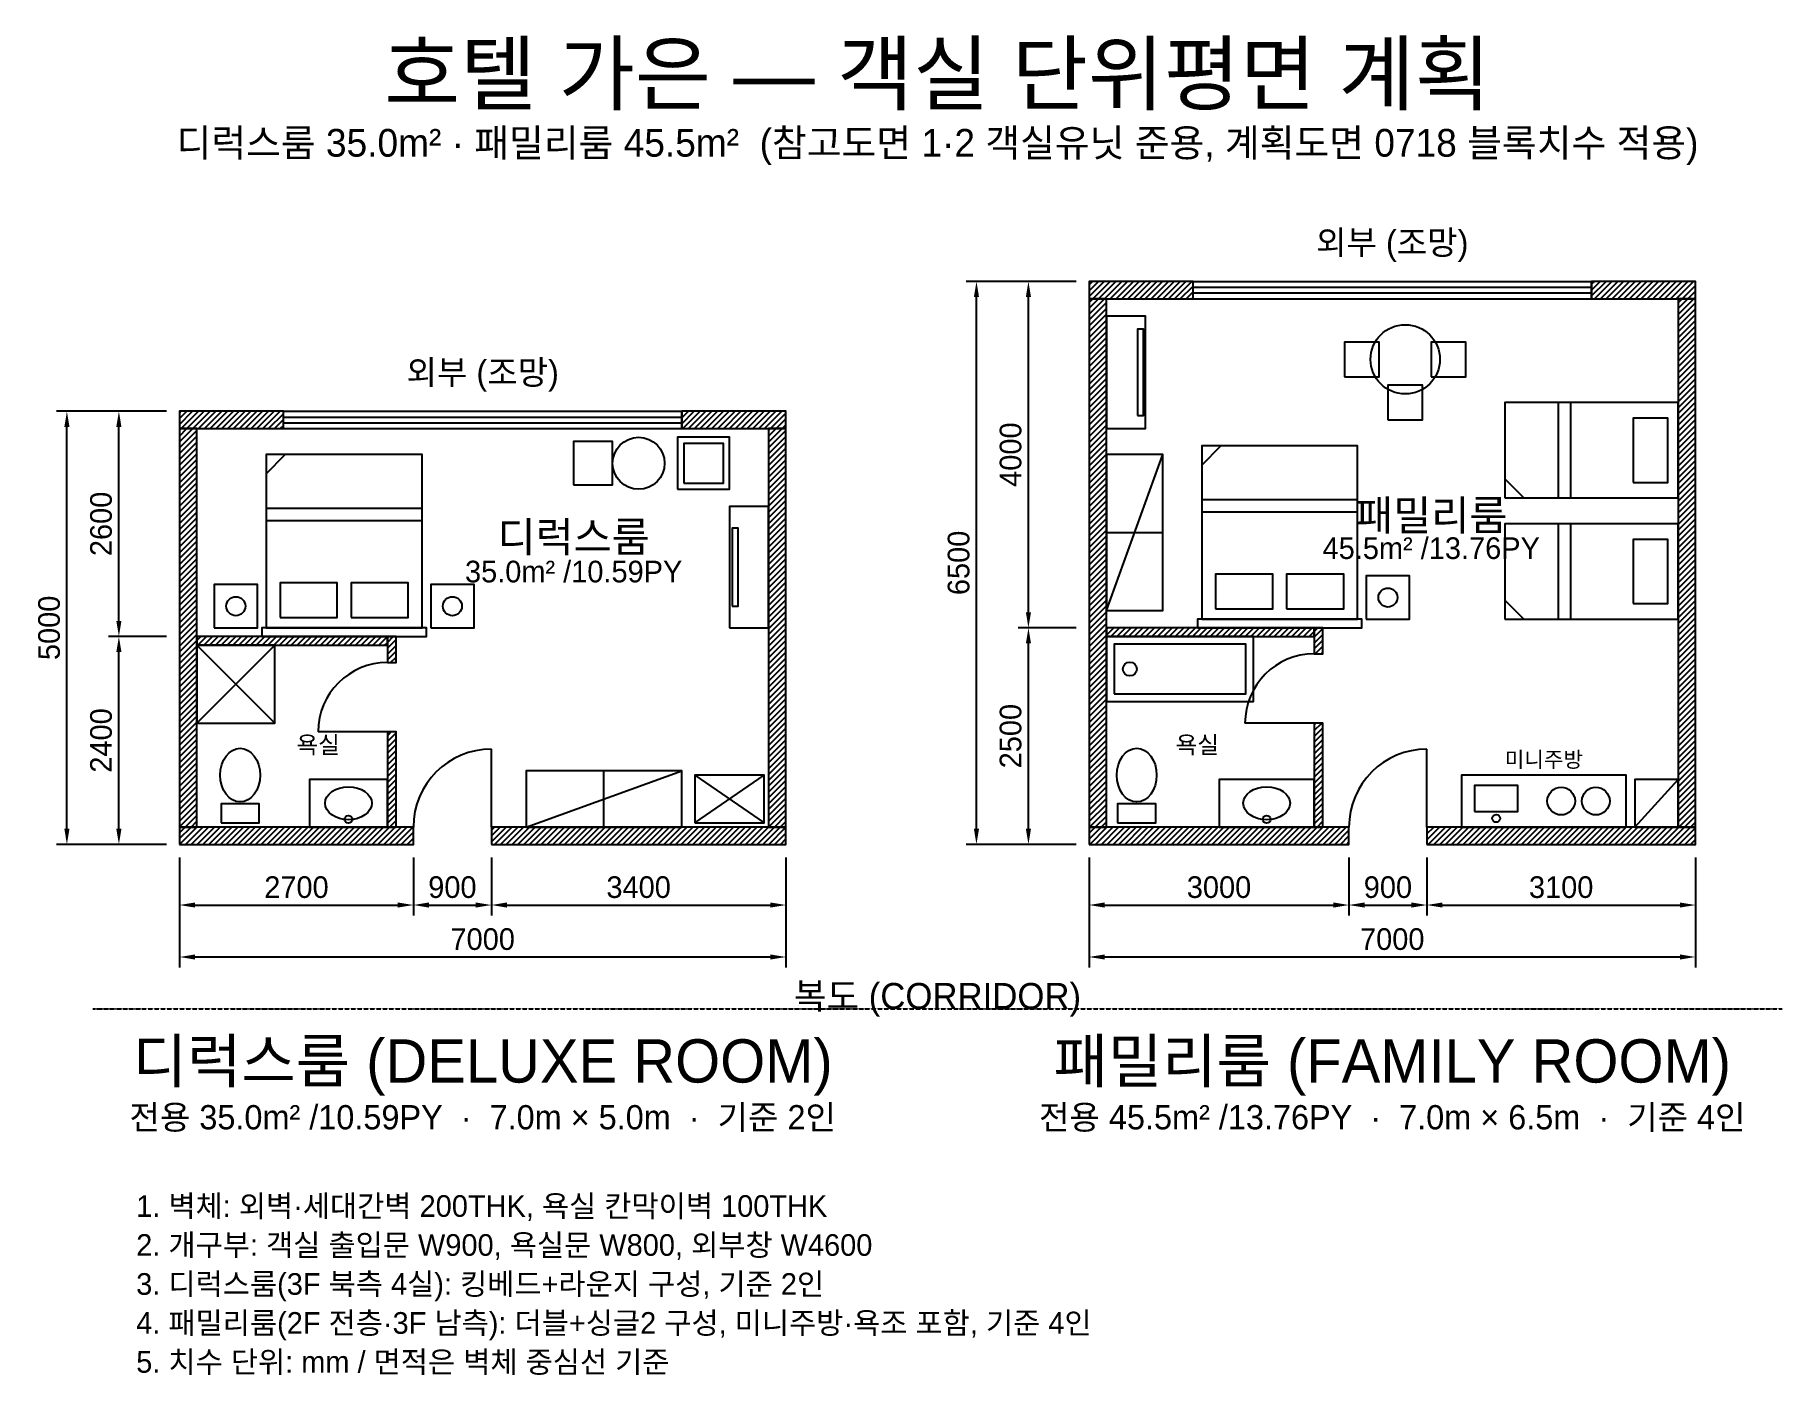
# Model space of a CAD drawing. Header units: millimetres. Extents: x -1669 to 18500, y -6127 to 9345.
import ezdxf
from ezdxf.enums import TextEntityAlignment as Align

# ---------------------------------------------------------------- set-up
doc = ezdxf.new("R2010")
doc.units = ezdxf.units.MM
doc.linetypes.add('DASHDOT', pattern=[3.556, 2.54, -0.508, 0, -0.508])
for name, color, linetype in [('0CEN', 9, 'DASHDOT'), ('0CONC', 7, 'Continuous'), ('0TEXT-1', 7, 'Continuous'), ('0WIN', 4, 'Continuous'), ('DOOR', 2, 'Continuous'), ('FUR', 3, 'Continuous'), ('S-DIM', 1, 'Continuous'), ('TOIL', 5, 'Continuous'), ('해치벽체', 8, 'Continuous')]:
    doc.layers.add(name, color=color, linetype=linetype)
doc.styles.add('KOR', font='Pretendard-Regular.ttf')
doc.dimstyles.new('D100', dxfattribs={"dimtxt": 250, "dimasz": 180, "dimexe": 120, "dimexo": 150, "dimgap": 80, "dimtad": 1, "dimdec": 0, "dimtxsty": 'KOR', "dimcen": 2.5, "dimclrd": 1, "dimclre": 1, "dimclrt": 1, "dimazin": 3, "dimtfac": 1, "dimtmove": 0, "dimatfit": 3})

msp = doc.modelspace()

# ---------------------------------------------------------------- hatches: boundary and pattern name
at = {"layer": '해치벽체'}
h = msp.add_hatch(dxfattribs=at)
h.set_pattern_fill('ANSI31', color=8, scale=15)
h.paths.add_polyline_path([(10500, 6300), (11700, 6300), (11700, 6500), (10500, 6500)])
h = msp.add_hatch(dxfattribs=at)
h.set_pattern_fill('ANSI31', color=8, scale=15)
h.paths.add_polyline_path([(16300, 6300), (17500, 6300), (17500, 6500), (16300, 6500)])
h = msp.add_hatch(dxfattribs=at)
h.set_pattern_fill('ANSI31', color=8, scale=15)
h.paths.add_polyline_path([(10500, 200), (10700, 200), (10700, 6300), (10500, 6300)])
h = msp.add_hatch(dxfattribs=at)
h.set_pattern_fill('ANSI31', color=8, scale=15)
h.paths.add_polyline_path([(17300, 200), (17500, 200), (17500, 6300), (17300, 6300)])
h = msp.add_hatch(dxfattribs=at)
h.set_pattern_fill('ANSI31', color=8, scale=15)
h.paths.add_polyline_path([(0, 4800), (1200, 4800), (1200, 5000), (0, 5000)])
h = msp.add_hatch(dxfattribs=at)
h.set_pattern_fill('ANSI31', color=8, scale=15)
h.paths.add_polyline_path([(5800, 4800), (7000, 4800), (7000, 5000), (5800, 5000)])
h = msp.add_hatch(dxfattribs=at)
h.set_pattern_fill('ANSI31', color=8, scale=15)
h.paths.add_polyline_path([(0, 200), (200, 200), (200, 4800), (0, 4800)])
h = msp.add_hatch(dxfattribs=at)
h.set_pattern_fill('ANSI31', color=8, scale=15)
h.paths.add_polyline_path([(6800, 200), (7000, 200), (7000, 4800), (6800, 4800)])
h = msp.add_hatch(dxfattribs=at)
h.set_pattern_fill('ANSI31', color=8, scale=15)
h.paths.add_polyline_path([(10700, 2400), (13100, 2400), (13100, 2500), (10700, 2500)])
h = msp.add_hatch(dxfattribs=at)
h.set_pattern_fill('ANSI31', color=8, scale=15)
h.paths.add_polyline_path([(13100, 2200), (13200, 2200), (13200, 2500), (13100, 2500)])
h = msp.add_hatch(dxfattribs=at)
h.set_pattern_fill('ANSI31', color=8, scale=15)
h.paths.add_polyline_path([(200, 2300), (2400, 2300), (2400, 2400), (200, 2400)])
h = msp.add_hatch(dxfattribs=at)
h.set_pattern_fill('ANSI31', color=8, scale=15)
h.paths.add_polyline_path([(2400, 2100), (2500, 2100), (2500, 2400), (2400, 2400)])
h = msp.add_hatch(dxfattribs=at)
h.set_pattern_fill('ANSI31', color=8, scale=15)
h.paths.add_polyline_path([(2400, 200), (2500, 200), (2500, 1300), (2400, 1300)])
h = msp.add_hatch(dxfattribs=at)
h.set_pattern_fill('ANSI31', color=8, scale=15)
h.paths.add_polyline_path([(13100, 200), (13200, 200), (13200, 1400), (13100, 1400)])
h = msp.add_hatch(dxfattribs=at)
h.set_pattern_fill('ANSI31', color=8, scale=15)
h.paths.add_polyline_path([(0, 0), (2700, 0), (2700, 200), (0, 200)])
h = msp.add_hatch(dxfattribs=at)
h.set_pattern_fill('ANSI31', color=8, scale=15)
h.paths.add_polyline_path([(3600, 0), (7000, 0), (7000, 200), (3600, 200)])
h = msp.add_hatch(dxfattribs=at)
h.set_pattern_fill('ANSI31', color=8, scale=15)
h.paths.add_polyline_path([(10500, 0), (13500, 0), (13500, 200), (10500, 200)])
h = msp.add_hatch(dxfattribs=at)
h.set_pattern_fill('ANSI31', color=8, scale=15)
h.paths.add_polyline_path([(14400, 0), (17500, 0), (17500, 200), (14400, 200)])

# ---------------------------------------------------------------- linework, layer by layer
at = {"layer": '0CEN'}
msp.add_line((-1000, -1900), (18500, -1900), dxfattribs=at)
at = {"layer": '0CONC'}
for points in [[(10500, 6300), (11700, 6300), (11700, 6500), (10500, 6500)], [(16300, 6300), (17500, 6300), (17500, 6500), (16300, 6500)], [(10500, 200), (10700, 200), (10700, 6300), (10500, 6300)], [(17300, 200), (17500, 200), (17500, 6300), (17300, 6300)], [(0, 4800), (1200, 4800), (1200, 5000), (0, 5000)], [(5800, 4800), (7000, 4800), (7000, 5000), (5800, 5000)], [(0, 200), (200, 200), (200, 4800), (0, 4800)], [(6800, 200), (7000, 200), (7000, 4800), (6800, 4800)], [(10700, 2400), (13100, 2400), (13100, 2500), (10700, 2500)], [(13100, 2200), (13200, 2200), (13200, 2500), (13100, 2500)], [(200, 2300), (2400, 2300), (2400, 2400), (200, 2400)], [(2400, 2100), (2500, 2100), (2500, 2400), (2400, 2400)], [(2400, 200), (2500, 200), (2500, 1300), (2400, 1300)], [(13100, 200), (13200, 200), (13200, 1400), (13100, 1400)], [(0, 0), (2700, 0), (2700, 200), (0, 200)], [(3600, 0), (7000, 0), (7000, 200), (3600, 200)], [(10500, 0), (13500, 0), (13500, 200), (10500, 200)], [(14400, 0), (17500, 0), (17500, 200), (14400, 200)]]:
    msp.add_lwpolyline(points, close=True, dxfattribs=at)
at = {"layer": '0WIN'}
for p, q in [((11700, 6500), (16300, 6500)), ((11700, 6300), (11700, 6500)), ((16300, 6300), (16300, 6500)), ((11700, 6433.3), (16300, 6433.3)), ((11700, 6366.7), (16300, 6366.7)), ((11700, 6300), (16300, 6300)), ((1200, 5000), (5800, 5000)), ((1200, 4800), (1200, 5000)), ((1200, 4933.3), (5800, 4933.3)), ((1200, 4866.7), (5800, 4866.7)), ((5800, 4800), (5800, 5000)), ((1200, 4800), (5800, 4800))]:
    msp.add_line(p, q, dxfattribs=at)
at = {"layer": 'DOOR'}
for p, q in [((2400, 1300), (1600, 1300)), ((13100, 1400), (12300, 1400)), ((3600, 200), (3600, 1100)), ((14400, 200), (14400, 1100))]:
    msp.add_line(p, q, dxfattribs=at)
for centre, radius in [((2400, 1300), 800), ((13100, 1400), 800), ((3600, 200), 900), ((14400, 200), 900)]:
    msp.add_arc(centre, radius, 90, 180, dxfattribs=at)
at = {"layer": 'FUR'}
for p, q in [((15920, 4000), (15920, 5100)), ((16060, 4000), (16060, 5100)), ((1000, 4280), (1220, 4500)), ((10700, 2700), (11350, 4500)), ((11800, 4380), (12020, 4600)), ((15520, 4000), (15300, 4220)), ((1000, 3880), (2800, 3880)), ((11800, 3980), (13600, 3980)), ((11800, 3840), (13600, 3840)), ((1000, 3740), (2800, 3740)), ((15920, 2600), (15920, 3700)), ((16060, 2600), (16060, 3700)), ((10700, 3600), (11350, 3600)), ((15520, 2600), (15300, 2820)), ((4000, 200), (5800, 850)), ((4900, 200), (4900, 850)), ((5950, 250), (6750, 800)), ((5950, 800), (6750, 250)), ((16800, 200), (17300, 750))]:
    msp.add_line(p, q, dxfattribs=at)
for points in [[(10700, 4800), (11150, 4800), (11150, 6100), (10700, 6100)], [(11060, 4950), (11130, 4950), (11130, 5950), (11060, 5950)], [(13450, 5400), (13850, 5400), (13850, 5800), (13450, 5800)], [(14450, 5400), (14850, 5400), (14850, 5800), (14450, 5800)], [(13950, 4900), (14350, 4900), (14350, 5300), (13950, 5300)], [(15300, 4000), (17300, 4000), (17300, 5100), (15300, 5100)], [(16780, 4180), (17180, 4180), (17180, 4920), (16780, 4920)], [(4550, 4150), (5000, 4150), (5000, 4650), (4550, 4650)], [(5750, 4100), (6350, 4100), (6350, 4700), (5750, 4700)], [(1000, 2500), (2800, 2500), (2800, 4500), (1000, 4500)], [(5820, 4170), (6280, 4170), (6280, 4630), (5820, 4630)], [(10700, 2700), (11350, 2700), (11350, 4500), (10700, 4500)], [(11800, 2600), (13600, 2600), (13600, 4600), (11800, 4600)], [(6350, 2500), (6800, 2500), (6800, 3900), (6350, 3900)], [(6380, 2750), (6450, 2750), (6450, 3650), (6380, 3650)], [(15300, 2600), (17300, 2600), (17300, 3700), (15300, 3700)], [(16780, 2780), (17180, 2780), (17180, 3520), (16780, 3520)], [(11960, 2720), (12620, 2720), (12620, 3120), (11960, 3120)], [(12780, 2720), (13440, 2720), (13440, 3120), (12780, 3120)], [(13700, 2600), (14200, 2600), (14200, 3100), (13700, 3100)], [(400, 2500), (900, 2500), (900, 3000), (400, 3000)], [(1160, 2620), (1820, 2620), (1820, 3020), (1160, 3020)], [(1980, 2620), (2640, 2620), (2640, 3020), (1980, 3020)], [(2900, 2500), (3400, 2500), (3400, 3000), (2900, 3000)], [(950, 2400), (2850, 2400), (2850, 2500), (950, 2500)], [(11750, 2500), (13650, 2500), (13650, 2600), (11750, 2600)], [(4000, 200), (5800, 200), (5800, 850), (4000, 850)], [(5950, 250), (6750, 250), (6750, 800), (5950, 800)], [(14800, 200), (16700, 200), (16700, 800), (14800, 800)], [(16800, 200), (17300, 200), (17300, 750), (16800, 750)]]:
    msp.add_lwpolyline(points, close=True, dxfattribs=at)
for centre, radius in [((14150, 5600), 400), ((5300, 4400), 300), ((650, 2750), 110), ((3150, 2750), 110), ((13950, 2850), 110), ((15950, 500), 160), ((16350, 500), 160)]:
    msp.add_circle(centre, radius, dxfattribs=at)
at = {"layer": 'TOIL'}
for p, q in [((200, 1400), (1100, 2300)), ((200, 2300), (1100, 1400))]:
    msp.add_line(p, q, dxfattribs=at)
for points in [[(200, 1400), (1100, 1400), (1100, 2300), (200, 2300)], [(10700, 1650), (12400, 1650), (12400, 2400), (10700, 2400)], [(10790, 1740), (12310, 1740), (12310, 2310), (10790, 2310)], [(1500, 200), (2400, 200), (2400, 750), (1500, 750)], [(12000, 200), (13100, 200), (13100, 750), (12000, 750)], [(14950, 380), (15450, 380), (15450, 680), (14950, 680)], [(480, 250), (920, 250), (920, 470), (480, 470)], [(10830, 250), (11270, 250), (11270, 470), (10830, 470)]]:
    msp.add_lwpolyline(points, close=True, dxfattribs=at)
for centre, radius in [((10970, 2025), 80), ((1950, 290), 45), ((12550, 290), 45), ((15200, 300), 45)]:
    msp.add_circle(centre, radius, dxfattribs=at)
for centre, major_axis, ratio in [((700, 800), (0, 310), 0.7419355), ((11050, 800), (0, 310), 0.7419355), ((1950, 475), (270, 0), 0.7037037), ((12550, 475), (270, 0), 0.7037037)]:
    msp.add_ellipse(centre, major_axis=major_axis, ratio=ratio, dxfattribs=at)

# ---------------------------------------------------------------- texts
at = {"layer": '0TEXT-1', "style": 'KOR'}
for s, height, p in [('호텔 가은 — 객실 단위평면 계획', 700, (8750, 8900)), ('패밀리룸', 350, (14450, 3800)), ('디럭스룸', 350, (4550, 3550)), ('45.5m² /13.76PY', 250, (14450, 3420)), ('35.0m² /10.59PY', 250, (4550, 3150)), ('욕실', 200, (1600, 1150)), ('욕실', 200, (11750, 1150)), ('미니주방', 180, (15750, 980)), ('디럭스룸 (DELUXE ROOM)', 500, (3500, -2500)), ('패밀리룸 (FAMILY ROOM)', 500, (14000, -2500)), ('전용 35.0m² /10.59PY  ·  7.0m × 5.0m  ·  기준 2인', 280, (3500, -3150)), ('전용 45.5m² /13.76PY  ·  7.0m × 6.5m  ·  기준 4인', 280, (14000, -3150))]:
    msp.add_text(s, height=height, dxfattribs=at).set_placement(p, align=Align.MIDDLE_CENTER)
at = {"layer": '0TEXT-1', "color": 8, "style": 'KOR'}
for s, height, p in [('디럭스룸 35.0m² · 패밀리룸 45.5m²  (참고도면 1·2 객실유닛 준용, 계획도면 0718 블록치수 적용)', 320, (8750, 8100)), ('외부 (조망)', 280, (14000, 6950)), ('외부 (조망)', 280, (3500, 5450)), ('복도 (CORRIDOR)', 300, (8750, -1750))]:
    msp.add_text(s, height=height, dxfattribs=at).set_placement(p, align=Align.MIDDLE_CENTER)
for s, p in [('1. 벽체: 외벽·세대간벽 200THK, 욕실 칸막이벽 100THK', (-500, -4300)), ('2. 개구부: 객실 출입문 W900, 욕실문 W800, 외부창 W4600', (-500, -4750)), ('3. 디럭스룸(3F 북측 4실): 킹베드+라운지 구성, 기준 2인', (-500, -5200)), ('4. 패밀리룸(2F 전층·3F 남측): 더블+싱글2 구성, 미니주방·욕조 포함, 기준 4인', (-500, -5650)), ('5. 치수 단위: mm / 면적은 벽체 중심선 기준', (-500, -6100))]:
    msp.add_text(s, height=250, dxfattribs=at).set_placement(p)

# ---------------------------------------------------------------- dimensions: what is measured, and where the dimension line sits
at = {"layer": 'S-DIM'}
for base, p1, p2 in [((9200, 0), (10500, 0), (10500, 6500)), ((9800, 2500), (10500, 2500), (10500, 6500)), ((-1300, 0), (0, 0), (0, 5000)), ((-700, 2400), (0, 2400), (0, 5000)), ((9800, 0), (10500, 0), (10500, 2500)), ((-700, 0), (0, 0), (0, 2400))]:
    msp.add_linear_dim(base=base, p1=p1, p2=p2, angle=90, dimstyle='D100', dxfattribs=at).render()
for base, p1, p2 in [((0, -700), (0, 0), (2700, 0)), ((0, -1300), (0, 0), (7000, 0)), ((2700, -700), (2700, 0), (3600, 0)), ((3600, -700), (3600, 0), (7000, 0)), ((10500, -700), (10500, 0), (13500, 0)), ((10500, -1300), (10500, 0), (17500, 0)), ((13500, -700), (13500, 0), (14400, 0)), ((14400, -700), (14400, 0), (17500, 0))]:
    msp.add_linear_dim(base=base, p1=p1, p2=p2, dimstyle='D100', dxfattribs=at).render()

doc.saveas('drawing.dxf')
